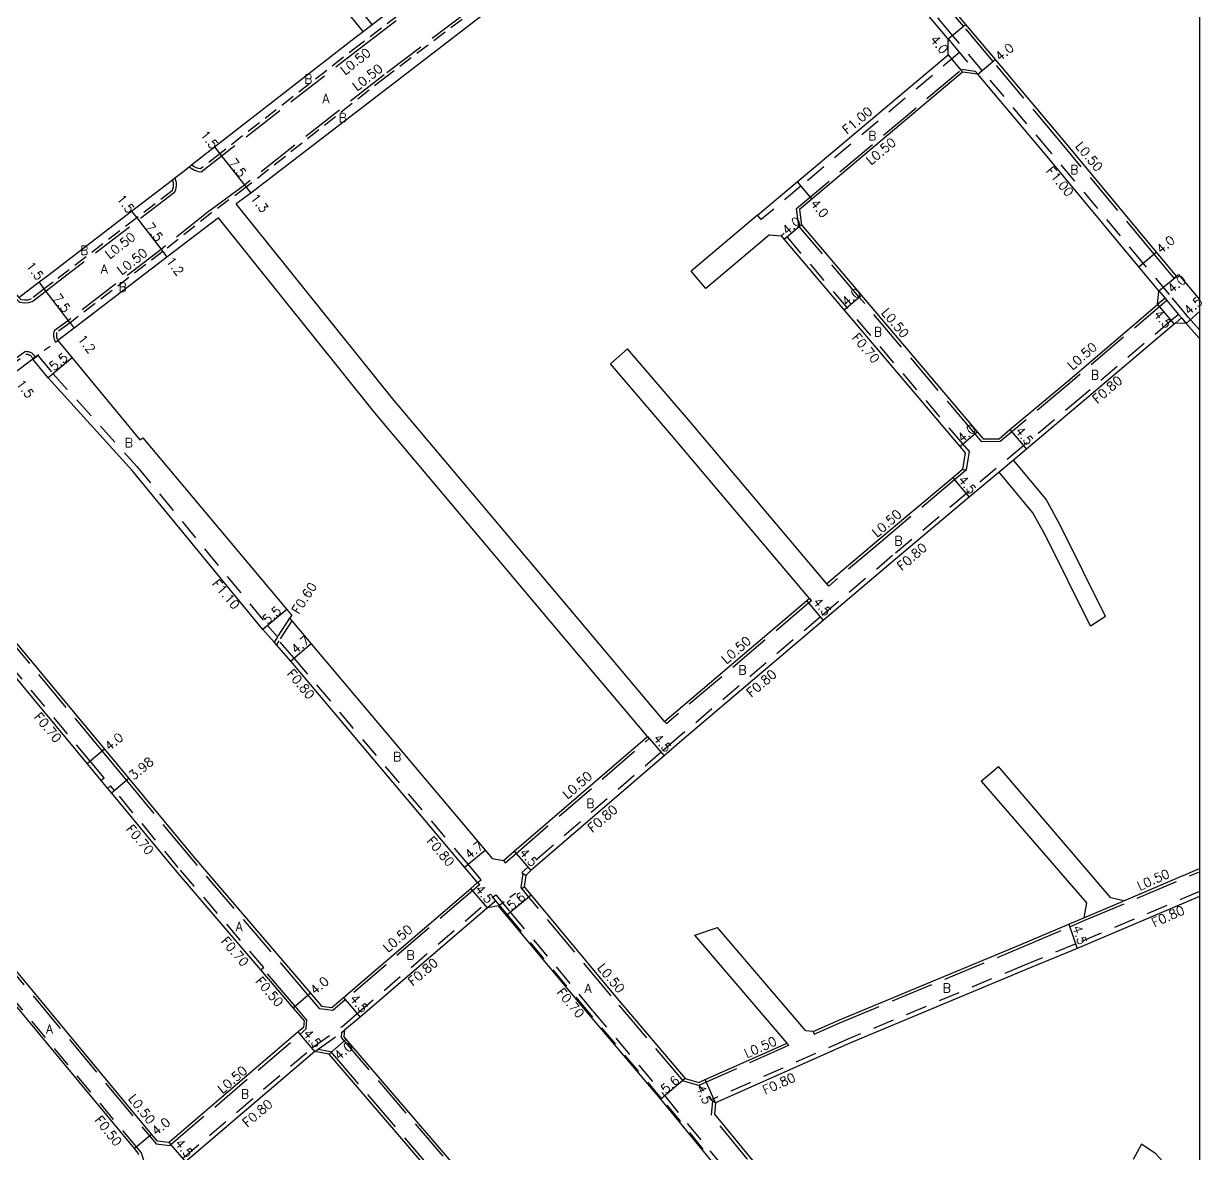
# Model space of a CAD drawing. Header units: metres. Extents: x -10400 to -9599, y -111600 to -111000.
# Drawn here: x -9806.8 to -9599.7, y -111399.8 to -111201.1 of the extents above; entities that cross this region are included whole.
import ezdxf

# ---------------------------------------------------------------- set-up
doc = ezdxf.new("R2010")
doc.units = ezdxf.units.M
doc.header["$LTSCALE"] = 2.5
for name, pattern in [('2213000', [1.5, 1, -0.5]), ('2232000', [2.5, 1.5, -1]), ('2233000', [4, 3, -1]), ('6301000', [1, 0.5, -0.5])]:
    doc.linetypes.add(name, pattern=pattern)
for name, color, linetype in [('2101000', 177, 'Continuous'), ('2102000', 191, 'Continuous'), ('2102001', 191, 'Continuous'), ('2213000', 6, '2213000'), ('2232000', 4, '2232000'), ('2233000', 62, '2233000'), ('9201100', 215, 'Continuous'), ('9201500', 222, 'Continuous'), ('9202100', 82, 'Continuous'), ('9202200', 155, '6301000'), ('9203500', 155, 'Continuous'), ('999', 7, 'Continuous')]:
    doc.layers.add(name, color=color, linetype=linetype)
doc.styles.add('Dm_Anotation', font='txt.shx', dxfattribs={"bigfont": 'pscdm.shx'})

msp = doc.modelspace()

# ---------------------------------------------------------------- linework, layer by layer
at = {"layer": '2101000'}
for points in [[(-9607.1, -111160.7), (-9624.85, -111134.46), (-9630.23, -111126.21), (-9631.1, -111126.88), (-9635.83, -111130.56), (-9644.52, -111137.85), (-9651.72, -111143.32), (-9666.65, -111154.58), (-9672.78, -111159.36), (-9675.13, -111161.24), (-9674.33, -111162.17), (-9651.61, -111188.72), (-9641.12, -111201.22), (-9635.9, -111207.43), (-9624.04, -111221.55), (-9607.59, -111241.3), (-9604.04, -111245.56), (-9603.66, -111245.24), (-9600, -111249.61)], [(-9677.71, -111234.79), (-9670.73, -111228.92), (-9644.21, -111206.59), (-9644.18, -111203.79), (-9644.34, -111203.6), (-9654.67, -111191.3), (-9677.37, -111164.77), (-9678.96, -111163.06), (-9681.09, -111164.88), (-9691.74, -111173.1), (-9698.52, -111178.66), (-9719.77, -111194.71), (-9741.83, -111211.73), (-9766.82, -111230.91), (-9769.37, -111232.76)], [(-9832.63, -111189.08), (-9848.12, -111201.13), (-9845.76, -111203.93), (-9831.99, -111220.27), (-9813.58, -111242.14), (-9810.12, -111246.26), (-9807.59, -111249.26), (-9804.01, -111246.53), (-9802.47, -111245.37), (-9787.75, -111234.06), (-9780.56, -111228.54), (-9780.13, -111228.21), (-9779.07, -111227.39), (-9777.61, -111226.26), (-9777.21, -111225.94), (-9773.16, -111222.78), (-9748.43, -111203.51), (-9747.07, -111202.47), (-9745.48, -111201.26), (-9732.07, -111191.02)], [(-9772.48, -111235.28), (-9781.54, -111242.15), (-9797.84, -111254.65), (-9800.72, -111256.81), (-9798.19, -111259.86), (-9786.29, -111274.27), (-9785.78, -111273.92), (-9760.49, -111304.13), (-9759.6, -111305.19), (-9759.97, -111305.68), (-9759.56, -111306.16), (-9756.16, -111310.19), (-9725.58, -111346.49), (-9724.34, -111347.94), (-9722.38, -111348.29), (-9720.5, -111346.66), (-9697.06, -111326.45)], [(-9675.62, -111238.27), (-9673.57, -111238.41), (-9673.01, -111239.07), (-9662.48, -111251.49), (-9642.12, -111275.49), (-9641.2, -111276.57), (-9641.68, -111279.53), (-9643.39, -111280.96), (-9656.31, -111291.82), (-9665.51, -111299.63)], [(-9600, -111256.45), (-9602.34, -111253.83), (-9604.24, -111253.76), (-9604.44, -111253.93), (-9620.19, -111267.35), (-9630.43, -111275.95), (-9632.69, -111277.85)], [(-9635.2, -111279.96), (-9640.49, -111284.41), (-9653.43, -111295.28), (-9666.14, -111306.06), (-9691, -111327.16), (-9694.13, -111329.86), (-9717.56, -111350.07), (-9718.47, -111350.92), (-9718.76, -111352.9), (-9717.51, -111354.4), (-9703.04, -111371.78), (-9690.44, -111386.64), (-9688.05, -111387.32), (-9686.91, -111386.81), (-9672.47, -111380.4)], [(-9668.56, -111302.22), (-9669.05, -111302.63), (-9694, -111323.81), (-9694.04, -111323.83)], [(-9861.47, -111392.17), (-9866.56, -111386.1), (-9873.93, -111377.28), (-9882.78, -111366.06), (-9883.61, -111364.94), (-9905.41, -111339.19), (-9905.51, -111337.2), (-9901.04, -111333.65), (-9891.52, -111326.7), (-9882.78, -111320.62), (-9875.63, -111314.82), (-9864.64, -111306.09), (-9862.48, -111308.34), (-9843.93, -111330.7), (-9832.91, -111343.98), (-9823.08, -111355.86), (-9821.55, -111357.7), (-9820.08, -111359.48), (-9819.69, -111359.94), (-9819.31, -111360.4), (-9814.24, -111366.52), (-9787.31, -111398.97), (-9786.47, -111399.98)], [(-9812.38, -111311.03), (-9795.58, -111331.29), (-9793.14, -111334.2), (-9791.98, -111335.6), (-9791.29, -111336.42), (-9780.09, -111349.96), (-9765.09, -111367.54), (-9759.37, -111374.24), (-9757.43, -111376.51), (-9757.53, -111377.67), (-9758.45, -111378.44), (-9781.06, -111397.76), (-9781.2, -111397.88), (-9783.19, -111397.66), (-9784.23, -111396.42), (-9811.1, -111364.05)], [(-9613.3, -111355.36), (-9600, -111349.72)], [(-9600, -111354.61), (-9621.52, -111363.74), (-9630.49, -111367.45), (-9661.5, -111380.44), (-9685.08, -111390.92), (-9685.29, -111392.91), (-9679.14, -111400.41), (-9659.83, -111423.53), (-9642.26, -111444.23), (-9635.51, -111451.61), (-9634.38, -111452.85), (-9631.98, -111452.72), (-9630.77, -111451.71), (-9609.02, -111433.42), (-9602.71, -111428.18), (-9600, -111425.88)], [(-9725.21, -111356.64), (-9747.59, -111375.82), (-9750.3, -111378.13), (-9750.42, -111379.25)], [(-9710.28, -111426.69), (-9708.57, -111428.6), (-9708.68, -111428.69), (-9707.12, -111430.48), (-9707.01, -111430.39), (-9706.3, -111431.28), (-9704.83, -111432.96), (-9683.16, -111457.75), (-9668.92, -111474.07), (-9665.57, -111478.13), (-9662.62, -111478.66), (-9641.4, -111460.5), (-9639.43, -111458.82), (-9638.55, -111456.59), (-9639.65, -111455.39), (-9646.46, -111447.55), (-9664.15, -111427.08), (-9683.44, -111404), (-9694.71, -111390.26), (-9707.36, -111375.34), (-9721.82, -111357.98), (-9723.25, -111356.26), (-9725.21, -111356.64)], [(-9667.93, -111378.38), (-9663.42, -111376.37), (-9631.42, -111363.09), (-9622.99, -111359.49), (-9620.34, -111358.35)], [(-9710.28, -111426.69), (-9729.76, -111403.35), (-9750.42, -111379.25)], [(-9692.87, -111504.27), (-9668.52, -111483.67), (-9668.65, -111480.67), (-9671.95, -111476.69), (-9685.7, -111460.05), (-9707.84, -111435.59), (-9710.1, -111433.07), (-9709.99, -111432.98), (-9711.55, -111431.19), (-9711.66, -111431.28), (-9713.3, -111429.31), (-9732.81, -111405.94), (-9753.05, -111382.33), (-9755.52, -111381.87), (-9778.28, -111401.3), (-9779.09, -111402), (-9775.61, -111406.13), (-9763.06, -111421), (-9757.31, -111427.69), (-9740.31, -111447.47), (-9737.39, -111450.87), (-9736.31, -111452.14)]]:
    msp.add_lwpolyline(points, dxfattribs=at)
for points in [[(-9607.12, -111248.12), (-9610.66, -111243.87), (-9627.1, -111224.14), (-9638.96, -111210.01), (-9641.64, -111209.65), (-9668.15, -111231.98), (-9670.33, -111233.81), (-9669.96, -111236.49), (-9659.43, -111248.9), (-9639.07, -111272.9), (-9638.02, -111274.14), (-9635.22, -111274.1), (-9633.32, -111272.5), (-9623.14, -111263.95), (-9607.36, -111250.51)], [(-9831.93, -111280.72), (-9832.19, -111282), (-9830.2, -111284.3), (-9809.32, -111308.45), (-9792.5, -111328.73), (-9788.23, -111333.88), (-9777.04, -111347.38), (-9756.33, -111371.64), (-9754.39, -111373.91), (-9752.55, -111374.14), (-9750.52, -111372.4), (-9728.14, -111353.22), (-9726.93, -111352.18), (-9729.21, -111349.47), (-9759.76, -111313.22), (-9762.31, -111310.36), (-9762.72, -111309.89), (-9764.71, -111307.65), (-9787.65, -111279.71), (-9802.43, -111263.37), (-9805.1, -111260.1), (-9808.49, -111262.64), (-9820.83, -111272.38)]]:
    msp.add_lwpolyline(points, close=True, dxfattribs=at)
at = {"layer": '2102000'}
for points in [[(-9745.48, -111201.26), (-9752.08, -111193.06), (-9765.35, -111175.6), (-9779.88, -111157.27), (-9784.1, -111151.59)], [(-9747.07, -111202.47), (-9753.66, -111194.29), (-9766.93, -111176.82), (-9781.46, -111158.5), (-9785.27, -111153.37), (-9786.33, -111153.24)], [(-9694.04, -111323.83), (-9709.89, -111305.03), (-9741.9, -111267.02), (-9769.37, -111232.76)], [(-9697.06, -111326.45), (-9713.26, -111307.23), (-9744.99, -111269.57), (-9772.48, -111235.28)], [(-9677.71, -111234.79), (-9689.37, -111244.61)], [(-9675.62, -111238.27), (-9686.8, -111247.67)], [(-9665.51, -111299.63), (-9689.84, -111270.79), (-9700.54, -111258.31)], [(-9668.56, -111302.22), (-9692.82, -111273.47), (-9703.58, -111260.92)], [(-9616.53, -111305.36), (-9624.51, -111289.29), (-9627.04, -111284.7), (-9632.69, -111277.85)], [(-9619.16, -111307.08), (-9627.09, -111291.1), (-9629.28, -111287.14), (-9635.2, -111279.96)], [(-9613.3, -111355.36), (-9615.6, -111354.84), (-9635.33, -111331.74)], [(-9638.37, -111334.34), (-9619.85, -111355.73), (-9620.34, -111358.35)], [(-9667.93, -111378.38), (-9669.19, -111378.23), (-9684.72, -111360.09)], [(-9672.47, -111380.4), (-9688.7, -111361.44)], [(-9600, -111408.63), (-9604.68, -111403.17), (-9607.69, -111399.86), (-9610.21, -111398.15)]]:
    msp.add_lwpolyline(points, dxfattribs=at)
at = {"layer": '2102001'}
for points in [[(-9686.8, -111247.67), (-9689.37, -111244.61)], [(-9700.54, -111258.31), (-9703.58, -111260.92)], [(-9616.53, -111305.36), (-9619.16, -111307.08)], [(-9638.37, -111334.34), (-9635.33, -111331.74)], [(-9688.7, -111361.44), (-9684.72, -111360.09)], [(-9610.21, -111398.15), (-9611.66, -111400.88)]]:
    msp.add_lwpolyline(points, dxfattribs=at)
at = {"layer": '2213000'}
for points in [[(-9720.62, -111193.59), (-9743.07, -111210.49), (-9767.62, -111229.88), (-9773.69, -111234.36), (-9782.27, -111241.2), (-9798.58, -111253.71), (-9800.95, -111255.4), (-9800.96, -111255.49), (-9800.98, -111255.58), (-9800.99, -111255.67), (-9800.99, -111255.76), (-9800.99, -111255.86), (-9800.99, -111255.95), (-9800.98, -111256.04), (-9800.97, -111256.13), (-9800.95, -111256.22), (-9800.93, -111256.31), (-9800.91, -111256.4), (-9800.88, -111256.48), (-9800.84, -111256.57), (-9800.8, -111256.65), (-9800.76, -111256.73), (-9800.72, -111256.81)], [(-9731.91, -111192.78), (-9747.54, -111204.71), (-9772.23, -111223.97), (-9775.66, -111226.63), (-9775.94, -111226.59), (-9776.22, -111226.52), (-9776.49, -111226.41), (-9776.74, -111226.28), (-9776.98, -111226.13), (-9777.21, -111225.94)], [(-9780.56, -111228.54), (-9780.49, -111228.87), (-9780.45, -111229.19), (-9780.44, -111229.53), (-9780.47, -111229.86), (-9780.54, -111230.18), (-9780.65, -111230.5), (-9786.84, -111235.25), (-9801.53, -111246.54), (-9803.11, -111247.73), (-9805.39, -111249.51), (-9806, -111249.74), (-9806.54, -111249.76), (-9807.16, -111249.66), (-9807.59, -111249.26)], [(-9809.4, -111261.45), (-9806.29, -111259.22), (-9806.19, -111259.23), (-9806.09, -111259.25), (-9806, -111259.27), (-9805.91, -111259.3), (-9805.82, -111259.34), (-9805.73, -111259.38), (-9805.65, -111259.43), (-9805.56, -111259.49), (-9805.49, -111259.55), (-9805.42, -111259.61), (-9805.35, -111259.68), (-9805.29, -111259.76), (-9805.23, -111259.84), (-9805.18, -111259.92), (-9805.14, -111260.01), (-9805.1, -111260.1)]]:
    msp.add_lwpolyline(points, dxfattribs=at)
at = {"layer": '2232000'}
for points in [[(-9600, -111254.95), (-9601.97, -111252.74), (-9602.4, -111252.21), (-9605.29, -111248.76), (-9609.89, -111243.23), (-9626.33, -111223.5), (-9638.2, -111209.36), (-9643.58, -111202.95), (-9653.91, -111190.65), (-9676.62, -111164.11), (-9678.22, -111162.38), (-9678.55, -111162.69), (-9678.96, -111163.06)], [(-9644.18, -111203.79), (-9643.19, -111204.97), (-9639.44, -111209.44), (-9638.96, -111210.01)], [(-9642.17, -111206.18), (-9670.08, -111229.68), (-9677.06, -111235.56), (-9677.71, -111234.79)], [(-9641.68, -111279.53), (-9640.98, -111279.59), (-9640.46, -111276.36), (-9641.59, -111275.03), (-9661.94, -111251.04), (-9673.04, -111237.96), (-9673.57, -111238.41)], [(-9607.12, -111248.12), (-9606.05, -111249.4), (-9605.73, -111249.78), (-9603.68, -111252.25), (-9603.16, -111252.86), (-9602.34, -111253.83)], [(-9603.68, -111252.25), (-9604.96, -111253.32), (-9620.71, -111266.74), (-9630.94, -111275.33), (-9641.01, -111283.8), (-9653.95, -111294.67), (-9666.66, -111305.45), (-9691.52, -111326.55), (-9694.65, -111329.25), (-9718.08, -111349.46), (-9719.16, -111350.39), (-9718.93, -111350.59), (-9718.47, -111350.92)], [(-9603.16, -111252.86), (-9604.24, -111253.76)], [(-9805.1, -111260.1), (-9804.69, -111259.79), (-9804.22, -111259.44), (-9801.6, -111262.65), (-9786.82, -111278.99), (-9763.87, -111306.94), (-9762.1, -111308.94)], [(-9632.69, -111277.85), (-9635.2, -111279.96)], [(-9793.14, -111334.2), (-9792.61, -111333.76), (-9795.04, -111330.84), (-9811.84, -111310.58), (-9832.65, -111286.45), (-9834.12, -111284.53), (-9834.27, -111284.64), (-9834.67, -111284.96)], [(-9759.97, -111305.68), (-9762.1, -111308.94), (-9762.72, -111309.89)], [(-9759.56, -111306.16), (-9761.85, -111309.66), (-9762.31, -111310.36)], [(-9726.93, -111352.18), (-9726.31, -111351.66), (-9728.59, -111348.96), (-9759.15, -111312.7), (-9761.85, -111309.66)], [(-9765.09, -111367.54), (-9764.69, -111367.23), (-9764.53, -111367.11), (-9779.55, -111349.51), (-9790.75, -111335.98), (-9791.44, -111335.15), (-9791.98, -111335.6)], [(-9600, -111353.74), (-9621.83, -111363), (-9630.79, -111366.71), (-9661.81, -111379.71), (-9685.83, -111390.38), (-9685.55, -111390.58), (-9685.08, -111390.92)], [(-9778.8, -111400.7), (-9756.04, -111381.26), (-9750.82, -111377.53), (-9748.11, -111375.21), (-9724.24, -111354.76), (-9723.71, -111354.3), (-9721.12, -111357.41), (-9706.67, -111374.76), (-9694.02, -111389.69), (-9682.74, -111403.43)], [(-9723.73, -111355.37), (-9725.21, -111356.64)], [(-9634.36, -111463.38), (-9636.23, -111459.25), (-9638.56, -111456.29), (-9639.46, -111455.29), (-9646.31, -111447.42), (-9664, -111426.95), (-9683.28, -111403.87), (-9694.56, -111390.14), (-9707.21, -111375.21), (-9721.66, -111357.86), (-9723.73, -111355.37), (-9724.24, -111354.76)], [(-9785.9, -111401.89), (-9785.32, -111402.06), (-9786.02, -111399.73), (-9786.92, -111398.65), (-9813.86, -111366.21), (-9818.93, -111360.08), (-9819.31, -111359.63)], [(-9755.52, -111381.87), (-9754.96, -111381.46), (-9750.84, -111378.52), (-9750.3, -111378.13)]]:
    msp.add_lwpolyline(points, dxfattribs=at)
at = {"layer": '2233000'}
for points in [[(-9604.04, -111245.56), (-9604.43, -111245.88), (-9607.97, -111241.62), (-9624.43, -111221.88), (-9636.28, -111207.76), (-9641.5, -111201.54), (-9651.99, -111189.04), (-9674.71, -111162.5), (-9675.58, -111161.48), (-9675.13, -111161.24)], [(-9720.92, -111193.19), (-9743.37, -111210.09), (-9767.93, -111229.49), (-9773.99, -111233.96), (-9782.58, -111240.8), (-9798.88, -111253.31), (-9801.4, -111255.11), (-9801.46, -111255.4), (-9801.47, -111255.52), (-9801.49, -111255.63), (-9801.49, -111255.75), (-9801.49, -111255.86), (-9801.49, -111255.98), (-9801.48, -111256.1), (-9801.46, -111256.21), (-9801.44, -111256.32), (-9801.41, -111256.44), (-9801.38, -111256.55), (-9801.34, -111256.66), (-9801.3, -111256.76), (-9801.25, -111256.87), (-9801.2, -111256.97), (-9801.12, -111257.11), (-9800.72, -111256.81)], [(-9777.61, -111226.26), (-9777.28, -111226.53), (-9777, -111226.72), (-9776.69, -111226.87), (-9776.37, -111226.99), (-9776.04, -111227.08), (-9775.52, -111227.16), (-9747.23, -111205.11), (-9731.52, -111193.11)], [(-9605.73, -111249.78), (-9622.82, -111264.33), (-9633, -111272.89), (-9635.03, -111274.59), (-9638.25, -111274.64), (-9639.45, -111273.22), (-9659.81, -111249.23), (-9670.44, -111236.7), (-9670.86, -111233.61), (-9641.79, -111209.13), (-9639.44, -111209.44)], [(-9780.13, -111228.21), (-9779.99, -111228.78), (-9779.95, -111229.16), (-9779.94, -111229.55), (-9779.98, -111229.93), (-9780.06, -111230.31), (-9780.22, -111230.8), (-9801.22, -111246.93), (-9805.15, -111249.96), (-9805.91, -111250.23), (-9806.57, -111250.26), (-9807.39, -111250.13), (-9807.99, -111249.57)], [(-9606.05, -111249.4), (-9607.36, -111250.51)], [(-9809.7, -111261.05), (-9806.42, -111258.71), (-9806.12, -111258.74), (-9805.99, -111258.76), (-9805.86, -111258.79), (-9805.74, -111258.83), (-9805.61, -111258.88), (-9805.49, -111258.94), (-9805.38, -111259.01), (-9805.27, -111259.08), (-9805.16, -111259.17), (-9805.07, -111259.26), (-9804.97, -111259.35), (-9804.89, -111259.46), (-9804.81, -111259.57), (-9804.74, -111259.68), (-9804.69, -111259.79)], [(-9640.98, -111279.59), (-9643.07, -111281.35), (-9655.99, -111292.21), (-9665.19, -111300.01), (-9665.51, -111299.63)], [(-9726.93, -111352.18), (-9726.6, -111352.56), (-9727.82, -111353.6), (-9750.2, -111372.78), (-9752.4, -111374.67), (-9754.64, -111374.39), (-9756.71, -111371.96), (-9777.42, -111347.7), (-9788.61, -111334.2), (-9792.89, -111329.05), (-9809.7, -111308.77), (-9830.57, -111284.63), (-9832.53, -111282.37), (-9832.19, -111282)], [(-9668.56, -111302.22), (-9668.24, -111302.6), (-9668.73, -111303.01), (-9693.68, -111324.19), (-9693.71, -111324.21), (-9694.04, -111323.83)], [(-9722.38, -111348.29), (-9722.06, -111348.67), (-9720.17, -111347.04), (-9696.74, -111326.83), (-9697.06, -111326.45)], [(-9672.27, -111380.85), (-9686.71, -111387.27), (-9688.01, -111387.85), (-9690.72, -111387.08), (-9703.42, -111372.1), (-9717.9, -111354.72), (-9719.29, -111353.05), (-9718.93, -111350.59)], [(-9667.93, -111378.38), (-9667.73, -111378.83), (-9663.23, -111376.83), (-9631.22, -111363.55), (-9622.8, -111359.95), (-9620.14, -111358.81), (-9600, -111350.27)], [(-9620.34, -111358.35), (-9613.3, -111355.36)], [(-9817.08, -111356.82), (-9817.47, -111357.14), (-9816.62, -111358.17), (-9811.48, -111364.37), (-9784.61, -111396.74), (-9783.45, -111398.14), (-9781.04, -111398.4), (-9780.74, -111398.14), (-9758.12, -111378.82), (-9757.05, -111377.91), (-9756.92, -111376.35), (-9758.99, -111373.91), (-9764.69, -111367.23)], [(-9750.84, -111378.52), (-9750.94, -111379.41)], [(-9750.94, -111379.41), (-9730.14, -111403.68), (-9710.66, -111427.02), (-9708.95, -111428.93), (-9708.68, -111428.69)], [(-9672.47, -111380.4), (-9672.27, -111380.85)], [(-9754.96, -111381.46), (-9752.78, -111381.87), (-9732.43, -111405.61), (-9712.91, -111428.99), (-9711.28, -111430.95), (-9711.55, -111431.19)], [(-9600, -111426.54), (-9602.39, -111428.57), (-9608.7, -111433.81), (-9630.45, -111452.09), (-9631.79, -111453.21), (-9634.59, -111453.36), (-9635.84, -111451.99), (-9642.64, -111444.56), (-9660.21, -111423.85), (-9679.52, -111400.73), (-9685.81, -111393.07), (-9685.55, -111390.58)]]:
    msp.add_lwpolyline(points, dxfattribs=at)
at = {"layer": '9201100'}
for points in [[(-9644.18, -111203.79), (-9641.12, -111201.22)], [(-9644.21, -111206.59), (-9641.64, -111209.65)], [(-9638.96, -111210.01), (-9635.9, -111207.43)], [(-9773.16, -111222.78), (-9772.23, -111223.97)], [(-9772.23, -111223.97), (-9767.62, -111229.88)], [(-9670.73, -111228.92), (-9668.15, -111231.98)], [(-9767.62, -111229.88), (-9766.82, -111230.91)], [(-9787.75, -111234.06), (-9786.84, -111235.25)], [(-9786.84, -111235.25), (-9782.27, -111241.2)], [(-9669.96, -111236.49), (-9673.01, -111239.07)], [(-9782.27, -111241.2), (-9781.54, -111242.15)], [(-9610.66, -111243.87), (-9607.59, -111241.3)], [(-9607.12, -111248.12), (-9604.04, -111245.56)], [(-9803.11, -111247.73), (-9804.01, -111246.53)], [(-9798.58, -111253.71), (-9803.11, -111247.73)], [(-9659.43, -111248.9), (-9662.48, -111251.49)], [(-9607.36, -111250.51), (-9604.44, -111253.93)], [(-9602.34, -111253.83), (-9600, -111251.74)], [(-9798.58, -111253.71), (-9797.84, -111254.65)], [(-9798.19, -111259.86), (-9802.43, -111263.37)], [(-9642.12, -111275.49), (-9639.07, -111272.9)], [(-9633.32, -111272.5), (-9630.43, -111275.95)], [(-9643.39, -111280.96), (-9640.49, -111284.41)], [(-9760.49, -111304.13), (-9764.71, -111307.65)], [(-9669.05, -111302.63), (-9666.14, -111306.06)], [(-9756.16, -111310.19), (-9759.76, -111313.22)], [(-9697.06, -111326.45), (-9694.13, -111329.86)], [(-9792.5, -111328.73), (-9795.58, -111331.29)], [(-9788.23, -111333.88), (-9791.29, -111336.42)], [(-9729.21, -111349.47), (-9725.58, -111346.49)], [(-9720.5, -111346.66), (-9717.56, -111350.07)], [(-9725.21, -111356.64), (-9728.14, -111353.22)], [(-9717.51, -111354.4), (-9721.82, -111357.98)], [(-9622.99, -111359.49), (-9621.52, -111363.74)], [(-9756.33, -111371.64), (-9759.37, -111374.24)], [(-9750.52, -111372.4), (-9747.59, -111375.82)], [(-9755.52, -111381.87), (-9758.45, -111378.44)], [(-9690.44, -111386.64), (-9694.71, -111390.26)], [(-9685.08, -111390.92), (-9686.91, -111386.81)], [(-9787.31, -111398.97), (-9784.23, -111396.42)], [(-9781.2, -111397.88), (-9778.28, -111401.3)]]:
    msp.add_lwpolyline(points, dxfattribs=at)
at = {"layer": '9201100', "flags": 128}
msp.add_lwpolyline([(-9753.05, -111382.33), (-9750.01, -111379.72)], dxfattribs=at)
at = {"layer": '9202200'}
for points in [[(-9805.14, -111260.01), (-9800.72, -111256.81)], [(-9723.25, -111356.26), (-9718.76, -111352.9)], [(-9688.01, -111387.85), (-9685.83, -111390.38)]]:
    msp.add_lwpolyline(points, dxfattribs=at)
at = {"layer": '999'}
msp.add_lwpolyline([(-10400, -111000), (-9600, -111000), (-9600, -111600), (-10400, -111600)], close=True, dxfattribs=at)

# ---------------------------------------------------------------- texts
at = {"layer": '9201500', "style": 'Dm_Anotation'}
for s, rotation, p in [('4.0', 310.03, (-9647.46, -111203.96)), ('4.0', 40.021, (-9635.08, -111207.79)), ('1.5', 307.9368, (-9775.78, -111220.63)), ('7.5', 307.9362, (-9770.83, -111225.6)), ('1.5', 307.5255, (-9790.48, -111231.9)), ('1.3', 307.9358, (-9766.94, -111231.79)), ('4.0', 310.0968, (-9668.51, -111232.8)), ('4.0', 40.3113, (-9672.52, -111238.35)), ('7.5', 307.5261, (-9785.45, -111236.89)), ('4.0', 39.8009, (-9606.77, -111241.66)), ('1.5', 307.1347, (-9806.42, -111243.68)), ('1.2', 307.526, (-9781.79, -111242.88)), ('4.0', 39.8044, (-9604.82, -111248.61)), ('4.0', 40.3113, (-9662.05, -111250.89)), ('7.5', 307.136, (-9801.73, -111249.38)), ('4.5', 41.686, (-9601.86, -111252.46)), ('4.5', 310.4186, (-9608.17, -111252.26)), ('1.2', 308.2173, (-9797.35, -111256.56)), ('5.5', 39.5755, (-9801.41, -111262.28)), ('1.5', 307.1341, (-9808.13, -111264.44)), ('4.0', 40.3111, (-9641.73, -111274.85)), ('4.5', 310.0412, (-9632.49, -111272.77)), ('4.5', 310.0402, (-9642.53, -111281.39)), ('5.5', 39.8599, (-9763.9, -111306.84)), ('4.5', 310.3171, (-9668.06, -111302.85)), ('4.7', 40.074, (-9758.87, -111312.05)), ('4.0', 39.7057, (-9791.68, -111329.09)), ('4.5', 310.7798, (-9696.15, -111326.83)), ('3.98', 39.6702, (-9787.4, -111334.24)), ('4.7', 39.4485, (-9728.36, -111348.15)), ('4.5', 310.7799, (-9719.69, -111346.94)), ('4.5', 310.5769, (-9727.45, -111353.4)), ('5.6', 39.7857, (-9720.96, -111357.14)), ('4.5', 289.1166, (-9622.36, -111360.01)), ('4.0', 40.4775, (-9755.51, -111371.99)), ('4.5', 310.5972, (-9749.5, -111372.65)), ('4.5', 310.4985, (-9757.7, -111378.78)), ('4.0', 40.6013, (-9751.28, -111383.49)), ('5.6', 40.2904, (-9693.86, -111389.41)), ('4.5', 293.9597, (-9688.54, -111388.2)), ('4.0', 39.7001, (-9783.41, -111396.78)), ('4.5', 310.4993, (-9780.25, -111398.1))]:
    msp.add_text(s, height=1.6, rotation=rotation, dxfattribs=at).set_placement(p)
at = {"layer": '9202100', "style": 'Dm_Anotation'}
for s, p in [('B', (-9757.41, -111211.65)), ('A', (-9754.21, -111215.06)), ('B', (-9751.37, -111218.44)), ('B', (-9658.25, -111221.61)), ('B', (-9622.74, -111227.57)), ('B', (-9796.78, -111241.78)), ('A', (-9793.17, -111245.05)), ('B', (-9790.05, -111248.24)), ('B', (-9657.26, -111256.1)), ('B', (-9619.08, -111263.66)), ('B', (-9788.96, -111275.61)), ('B', (-9653.64, -111292.86)), ('B', (-9681.08, -111315.58)), ('B', (-9741.78, -111330.84)), ('B', (-9707.83, -111339.05)), ('A', (-9769.46, -111360.7)), ('B', (-9739.44, -111365.71)), ('A', (-9708.12, -111371.58)), ('B', (-9645.15, -111371.53)), ('A', (-9802.81, -111378.71)), ('B', (-9768.54, -111390.14))]:
    msp.add_text(s, height=1.6, dxfattribs=at).set_placement(p)
at = {"layer": '9203500', "style": 'Dm_Anotation'}
for s, rotation, p in [('L0.50', 37.937, (-9750.25, -111210.19)), ('L0.50', 38.3037, (-9748.12, -111213)), ('F1.00', 39.9702, (-9661.97, -111220.67)), ('L0.50', 39.9702, (-9657.78, -111226.07)), ('L0.50', 309.7992, (-9621.9, -111222.68)), ('F1.00', 309.8004, (-9627.08, -111227.05)), ('L0.50', 37.937, (-9791.62, -111242.56)), ('L0.50', 38.3037, (-9789.49, -111245.38)), ('L0.50', 310.0154, (-9656.01, -111251.98)), ('F0.70', 310.0136, (-9661.2, -111256.36)), ('L0.50', 41.0306, (-9622.36, -111262.13)), ('F0.80', 40.3877, (-9617.99, -111268.02)), ('L0.50', 41.0306, (-9656.72, -111291.53)), ('F0.80', 40.3877, (-9652.34, -111297.41)), ('F1.10', 310.0784, (-9773.7, -111299.67)), ('F0.60', 56.8513, (-9758.4, -111305.1)), ('L0.50', 41.0306, (-9683.18, -111313.8)), ('F0.80', 310.0784, (-9760.55, -111315.48)), ('F0.80', 40.3877, (-9678.8, -111319.68)), ('F0.70', 309.6714, (-9805.03, -111323.09)), ('L0.50', 41.0306, (-9711.12, -111337.59)), ('F0.80', 40.3877, (-9706.74, -111343.48)), ('F0.70', 309.6036, (-9788.81, -111342.8)), ('F0.80', 310.0784, (-9735.97, -111344.89)), ('L0.50', 23.9789, (-9610.52, -111353.61)), ('F0.80', 23.979, (-9607.95, -111360.07)), ('L0.50', 41.0306, (-9742.7, -111364.56)), ('F0.70', 310.4785, (-9772.15, -111362.53)), ('F0.80', 40.3877, (-9738.32, -111370.44)), ('L0.50', 310.0784, (-9705.98, -111367.21)), ('F0.50', 310.4785, (-9766.07, -111369.59)), ('F0.70', 310.0784, (-9713.13, -111371.55)), ('L0.50', 23.9789, (-9679.61, -111383.07)), ('L0.50', 41.0306, (-9771.78, -111389.39)), ('F0.80', 23.979, (-9676.37, -111389.49)), ('L0.50', 308.2899, (-9788.44, -111390.15)), ('F0.80', 40.3877, (-9767.41, -111395.28)), ('F0.50', 308.2902, (-9794.33, -111393.97))]:
    msp.add_text(s, height=1.6, rotation=rotation, dxfattribs=at).set_placement(p)

doc.saveas('drawing.dxf')
